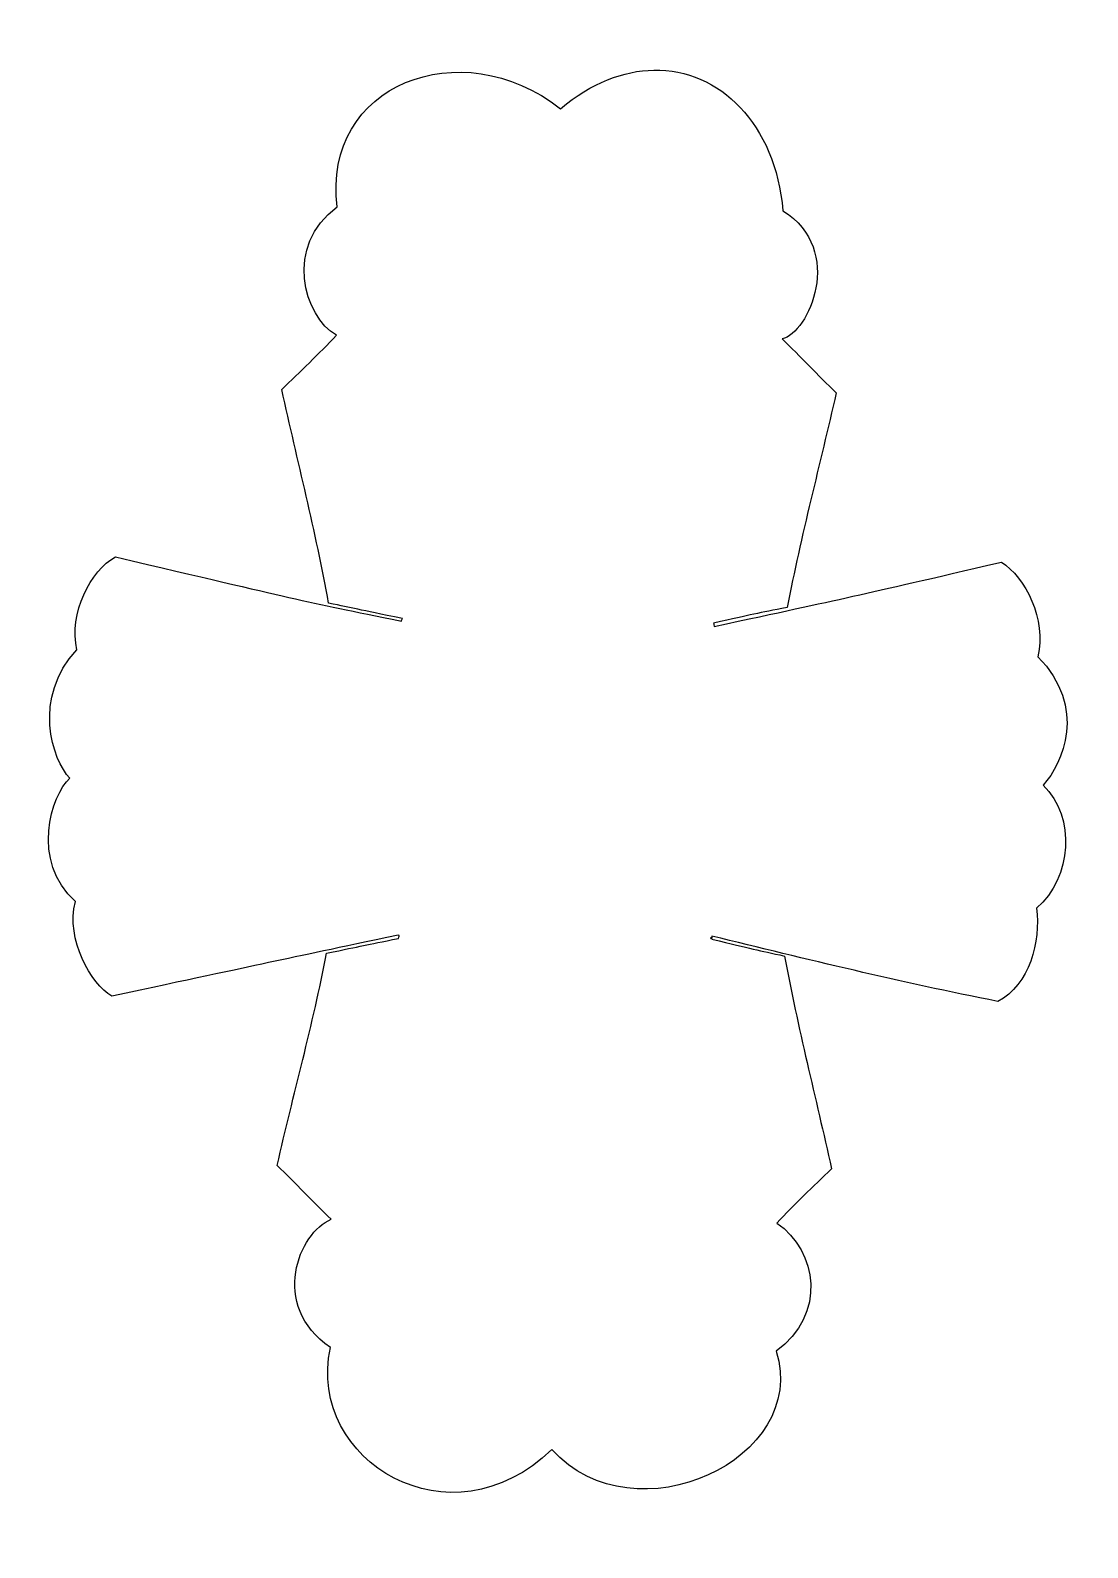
# Model space of a CAD drawing. Header units: centimetres. Extents: x -6.6 to 4.3, y -5.4 to 10.3.
import ezdxf

# ---------------------------------------------------------------- set-up
doc = ezdxf.new("R2010")
doc.units = ezdxf.units.CM
doc.header["$MEASUREMENT"] = 0
doc.layers.add('Layer 1', color=7, linetype='Continuous')

msp = doc.modelspace()

# ---------------------------------------------------------------- linework, layer by layer
at = {"layer": 'Layer 1', "color": 1}
msp.add_open_spline([(-0.13546, 9.84406), (-0.44549, 9.83882), (-0.77806, 9.71423), (-1.09623, 9.44553), (-1.09623, 9.44553), (-2.13053, 10.25446), (-3.56247, 9.69205), (-3.40224, 8.43102), (-3.40224, 8.43102), (-3.95671, 8.0317), (-3.7444, 7.29948), (-3.41051, 7.10645), (-3.41051, 7.10645), (-3.59274, 6.91415), (-3.78425, 6.73093), (-3.97523, 6.54752), (-3.97523, 6.54752), (-3.81199, 5.8122), (-3.62526, 5.08283), (-3.49071, 4.34156), (-3.49071, 4.34156), (-3.22457, 4.28539), (-3.20418, 4.28234), (-2.72838, 4.18198), (-2.72838, 4.18198), (-2.73985, 4.1628), (-2.73997, 4.16391), (-2.73913, 4.15552), (-2.73913, 4.15552), (-3.78446, 4.36662), (-3.80706, 4.37692), (-5.69172, 4.82029), (-5.69172, 4.82029), (-5.95004, 4.6776), (-6.17284, 4.23778), (-6.08942, 3.85787), (-6.08942, 3.85787), (-6.55351, 3.37241), (-6.34224, 2.71386), (-6.16135, 2.53413), (-6.16135, 2.53413), (-6.35257, 2.36416), (-6.56974, 1.68075), (-6.10513, 1.26082), (-6.10513, 1.26082), (-6.20611, 0.86644), (-5.94371, 0.41066), (-5.72975, 0.28434), (-5.72975, 0.28434), (-4.07202, 0.63915), (-4.05625, 0.64257), (-2.77386, 0.91355), (-2.77386, 0.91355), (-2.74921, 0.91749), (-2.76776, 0.89392), (-2.7689, 0.8813), (-2.7689, 0.8813), (-3.12896, 0.80661), (-3.12718, 0.80854), (-3.51222, 0.72669), (-3.51222, 0.72669), (-3.65317, -0.01025), (-3.85637, -0.73295), (-4.02237, -1.46439), (-4.02237, -1.46439), (-3.83239, -1.64541), (-3.65374, -1.83769), (-3.46426, -2.01919), (-3.46426, -2.01919), (-3.7968, -2.15243), (-4.10602, -2.90259), (-3.47253, -3.34376), (-3.47253, -3.34376), (-3.72289, -4.52067), (-2.22718, -5.40859), (-1.18884, -4.39548), (-1.18884, -4.39548), (-0.32711, -5.34431), (1.48298, -4.48528), (1.12709, -3.3818), (1.12709, -3.3818), (1.64935, -3.00291), (1.55831, -2.34559), (1.13453, -2.05723), (1.13453, -2.05723), (1.3156, -1.86373), (1.50975, -1.68241), (1.70008, -1.4983), (1.70008, -1.4983), (1.53787, -0.76596), (1.35147, -0.03906), (1.21474, 0.69857), (1.21474, 0.69857), (0.93874, 0.75929), (0.88108, 0.77231), (0.46481, 0.87386), (0.46481, 0.87386), (0.46325, 0.87674), (0.46277, 0.87757), (0.4615, 0.87965), (0.4615, 0.87965), (0.45526, 0.85822), (0.44208, 0.91143), (0.4615, 0.87965), (0.4615, 0.87965), (0.46285, 0.88429), (0.4637, 0.89088), (0.46399, 0.90445), (0.46399, 0.90445), (1.44508, 0.66357), (2.4135, 0.42796), (3.41657, 0.22976), (3.41657, 0.22976), (3.74412, 0.40261), (3.8614, 0.84822), (3.8151, 1.19136), (3.8151, 1.19136), (4.18349, 1.51221), (4.22201, 2.12578), (3.88538, 2.46384), (3.88538, 2.46384), (4.08561, 2.68478), (4.34323, 3.26202), (3.82998, 3.78841), (3.82998, 3.78841), (3.92166, 4.1752), (3.69848, 4.60665), (3.45378, 4.76572), (3.45378, 4.76572), (1.92346, 4.40869), (1.8841, 4.40108), (0.48962, 4.10095), (0.48962, 4.10095), (0.47871, 4.14107), (0.48694, 4.11368), (0.48301, 4.1365), (0.48301, 4.1365), (0.88431, 4.22659), (0.9377, 4.23665), (1.24286, 4.2969), (1.24286, 4.2969), (1.38343, 5.03396), (1.58276, 5.78196), (1.74805, 6.51361), (1.74805, 6.51361), (1.55769, 6.69424), (1.37942, 6.88773), (1.18912, 7.06841), (1.18912, 7.06841), (1.45945, 7.12426), (1.84811, 7.98143), (1.19739, 8.39298), (1.19739, 8.39298), (1.1208, 9.28733), (0.54663, 9.85559), (-0.13545, 9.84405), (-0.13545, 9.84405), (-0.13545, 9.84405), (-0.13546, 9.84406), (-0.13546, 9.84406)], degree=3, knots=[0, 0, 0, 0, 0.02439024, 0.02439024, 0.02439024, 0.02439024, 0.04878049, 0.04878049, 0.04878049, 0.04878049, 0.07317073, 0.07317073, 0.07317073, 0.07317073, 0.09756098, 0.09756098, 0.09756098, 0.09756098, 0.12195122, 0.12195122, 0.12195122, 0.12195122, 0.14634146, 0.14634146, 0.14634146, 0.14634146, 0.17073171, 0.17073171, 0.17073171, 0.17073171, 0.19512195, 0.19512195, 0.19512195, 0.19512195, 0.2195122, 0.2195122, 0.2195122, 0.2195122, 0.24390244, 0.24390244, 0.24390244, 0.24390244, 0.26829268, 0.26829268, 0.26829268, 0.26829268, 0.29268293, 0.29268293, 0.29268293, 0.29268293, 0.31707317, 0.31707317, 0.31707317, 0.31707317, 0.34146341, 0.34146341, 0.34146341, 0.34146341, 0.36585366, 0.36585366, 0.36585366, 0.36585366, 0.3902439, 0.3902439, 0.3902439, 0.3902439, 0.41463415, 0.41463415, 0.41463415, 0.41463415, 0.43902439, 0.43902439, 0.43902439, 0.43902439, 0.46341463, 0.46341463, 0.46341463, 0.46341463, 0.48780488, 0.48780488, 0.48780488, 0.48780488, 0.51219512, 0.51219512, 0.51219512, 0.51219512, 0.53658537, 0.53658537, 0.53658537, 0.53658537, 0.56097561, 0.56097561, 0.56097561, 0.56097561, 0.58536585, 0.58536585, 0.58536585, 0.58536585, 0.6097561, 0.6097561, 0.6097561, 0.6097561, 0.63414634, 0.63414634, 0.63414634, 0.63414634, 0.65853659, 0.65853659, 0.65853659, 0.65853659, 0.68292683, 0.68292683, 0.68292683, 0.68292683, 0.70731707, 0.70731707, 0.70731707, 0.70731707, 0.73170732, 0.73170732, 0.73170732, 0.73170732, 0.75609756, 0.75609756, 0.75609756, 0.75609756, 0.7804878, 0.7804878, 0.7804878, 0.7804878, 0.80487805, 0.80487805, 0.80487805, 0.80487805, 0.82926829, 0.82926829, 0.82926829, 0.82926829, 0.85365854, 0.85365854, 0.85365854, 0.85365854, 0.87804878, 0.87804878, 0.87804878, 0.87804878, 0.90243902, 0.90243902, 0.90243902, 0.90243902, 0.92682927, 0.92682927, 0.92682927, 0.92682927, 0.95121951, 0.95121951, 0.95121951, 0.95121951, 1, 1, 1, 1], dxfattribs=at)

doc.saveas('drawing.dxf')
